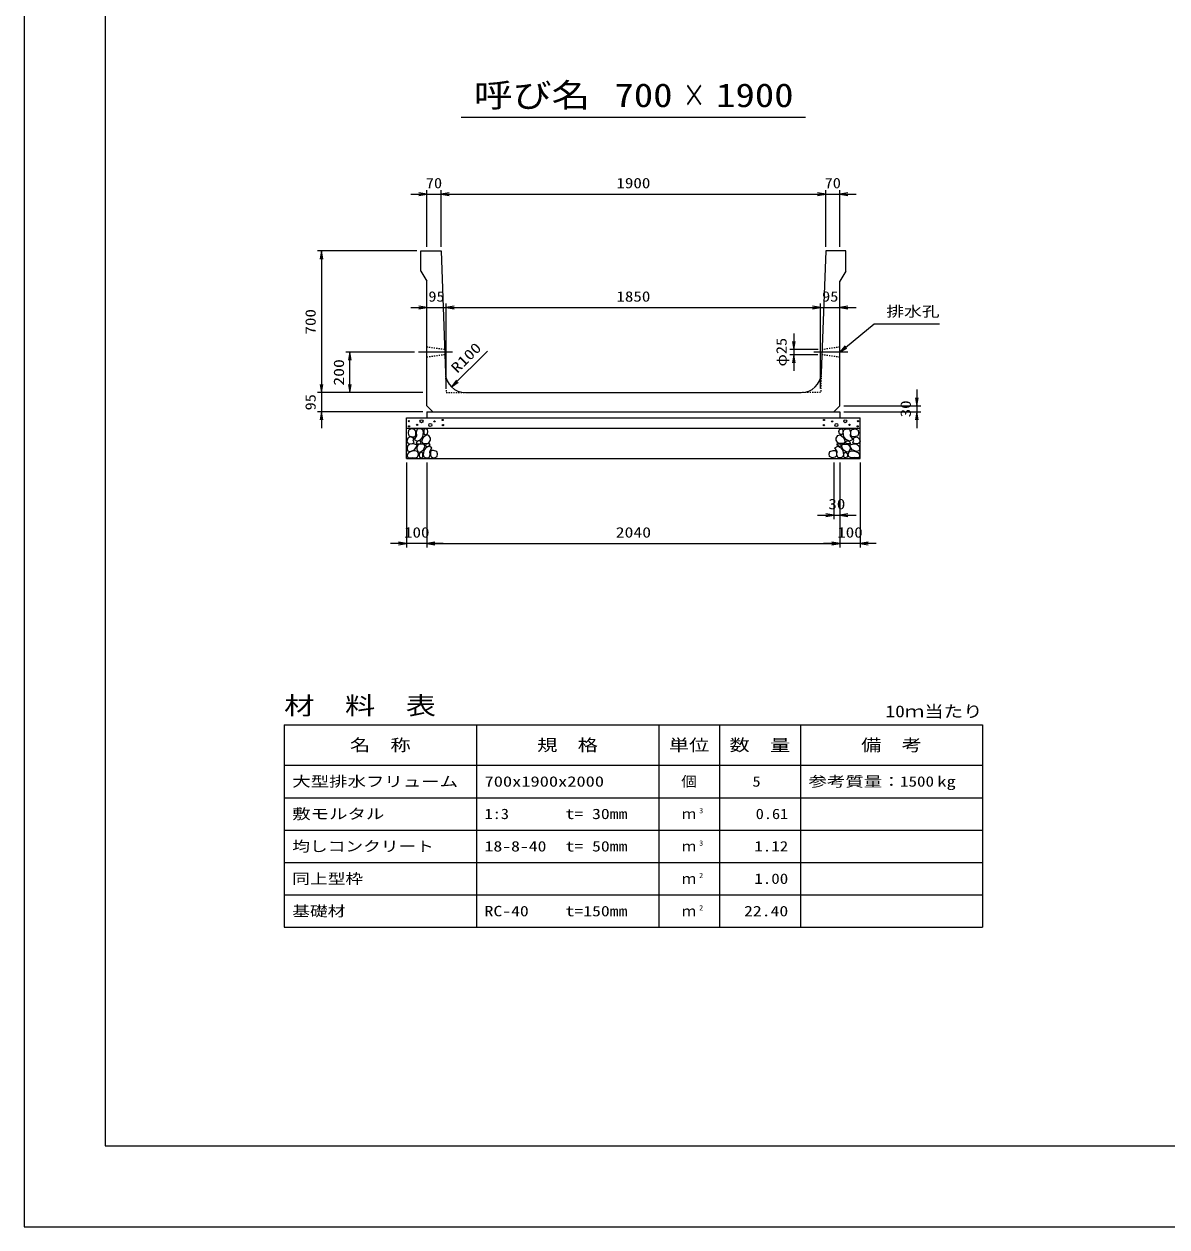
# Model space of a CAD drawing. Units: millimetres at full size. Extents: x 0 to 16820, y 0 to 11880.
# Drawn here: x 0 to 5646, y 0 to 5940 of the extents above; entities that cross this region are included whole.
import ezdxf
from ezdxf.enums import TextEntityAlignment as Align

# ---------------------------------------------------------------- set-up
doc = ezdxf.new("R2010")
doc.units = ezdxf.units.MM
doc.linetypes.add('CHAIN', pattern=[18.5, 12, -1.5, 3.5, -1.5])
doc.linetypes.add('DASHED_SPACED', pattern=[12, 6, -6])
for name, color, linetype, lineweight in [('0_2', 7, 'Continuous', 25), ('D-BMK', 2, 'CHAIN', 25), ('D-DCR-HCHn', 4, 'Continuous', 9), ('D-MTR-FRAM', 7, 'Continuous', 25), ('D-MTR-LINE', 7, 'Continuous', 25), ('D-STR-DIM', 7, 'Continuous', 25), ('D-STR-STRn', 1, 'Continuous', 25), ('D-TTL', 2, 'Continuous', 25), ('D-TTL-TXT', 7, 'Continuous', 25)]:
    doc.layers.add(name, color=color, linetype=linetype, lineweight=lineweight)
doc.layers.add('D-MTR', color=7, linetype='Continuous')
doc.layers.add('D-MTR-TXT', color=7, linetype='Continuous')
doc.styles.add('ＭＳ ゴシック', font='')
doc.styles.get('ＭＳ ゴシック').set_extended_font_data('MS Gothic')

# ---------------------------------------------------------------- blocks, each defined once
blk = doc.blocks.new('open_arrow')
at = {"color": 0, "linetype": 'Continuous', "lineweight": -2}
blk.add_lwpolyline([(7.5, 1.25), (0, 0), (7.5, -1.25)], dxfattribs=at)

msp = doc.modelspace()

# ---------------------------------------------------------------- linework, layer by layer
at = {"layer": '0_2'}
msp.add_lwpolyline([(4030, 4319.775), (4200, 4459.775), (4240, 4459.775), (4522.944, 4459.775)], dxfattribs=at)
at = {"layer": 'D-BMK'}
for p, q in [((2117.006, 4319.775), (1949.149, 4319.775)), ((4069.157, 4320), (3901.3, 4320))]:
    msp.add_line(p, q, dxfattribs=at)
at = {"layer": 'D-DCR-HCHn'}
for points in [[(1928.399, 3938.471), (1912.796, 3941.938), (1898.928, 3935.003), (1897.194, 3919.401), (1900.661, 3907.266), (1917.997, 3902.065), (1930.132, 3902.065), (1935.333, 3910.733), (1935.333, 3929.803)], [(1942.267, 3940.204), (1937.067, 3924.602), (1938.8, 3907.266), (1926.665, 3888.196), (1942.267, 3879.529), (1959.603, 3888.196), (1970.005, 3902.065), (1973.472, 3924.602), (1970.005, 3936.737), (1959.603, 3941.938)], [(1975.206, 3936.737), (1975.206, 3915.934), (1983.874, 3910.733), (1992.542, 3915.934), (1994.275, 3928.069), (1992.542, 3938.471), (1980.407, 3941.938)], [(4044.794, 3936.737), (4044.794, 3915.934), (4036.126, 3910.733), (4027.458, 3915.934), (4025.725, 3928.069), (4027.458, 3938.471), (4039.593, 3941.938)], [(4077.733, 3940.204), (4082.933, 3924.602), (4081.2, 3907.266), (4093.335, 3888.196), (4077.733, 3879.529), (4060.397, 3888.196), (4049.995, 3902.065), (4046.528, 3924.602), (4049.995, 3936.737), (4060.397, 3941.938)], [(4091.601, 3938.471), (4107.204, 3941.938), (4121.072, 3935.003), (4122.806, 3919.401), (4119.339, 3907.266), (4102.003, 3902.065), (4089.868, 3902.065), (4084.667, 3910.733), (4084.667, 3929.803)], [(1895.46, 3895.131), (1890.26, 3879.529), (1897.194, 3869.127), (1914.53, 3867.393), (1926.366, 3872.475), (1921.464, 3884.729), (1924.932, 3891.664), (1917.997, 3898.598), (1907.596, 3902.065)], [(1928.366, 3837.532), (1941.208, 3856.794), (1939.603, 3861.609), (1921.946, 3866.425), (1905.894, 3864.82), (1894.658, 3855.189), (1893.052, 3843.952), (1894.658, 3832.716), (1907.499, 3829.506)], [(1945.735, 3879.529), (1937.067, 3872.594), (1940.534, 3867.393), (1952.669, 3867.393), (1957.87, 3869.127), (1961.337, 3876.061), (1956.136, 3881.262)], [(1973.311, 3837.532), (1981.337, 3856.794), (1974.916, 3864.82), (1955.654, 3864.82), (1947.628, 3861.609), (1939.603, 3850.373), (1939.603, 3840.742), (1947.628, 3827.901), (1957.259, 3826.295)], [(1971.739, 3898.598), (1963.071, 3877.795), (1970.005, 3869.127), (1990.808, 3869.127), (1999.476, 3872.594), (2008.144, 3884.729), (2008.144, 3895.131), (1999.476, 3909), (1989.074, 3910.733)], [(1997.389, 3855.189), (2005.415, 3861.609), (2002.204, 3866.425), (1990.968, 3866.425), (1986.153, 3864.82), (1982.942, 3858.399), (1987.758, 3853.583)], [(4048.261, 3898.598), (4056.929, 3877.795), (4049.995, 3869.127), (4029.192, 3869.127), (4020.524, 3872.594), (4011.856, 3884.729), (4011.856, 3895.131), (4020.524, 3909), (4030.926, 3910.733)], [(4022.611, 3855.189), (4014.585, 3861.609), (4017.796, 3866.425), (4029.032, 3866.425), (4033.847, 3864.82), (4037.058, 3858.399), (4032.242, 3853.583)], [(4046.689, 3837.532), (4038.663, 3856.794), (4045.084, 3864.82), (4064.346, 3864.82), (4072.372, 3861.609), (4080.397, 3850.373), (4080.397, 3840.742), (4072.372, 3827.901), (4062.741, 3826.295)], [(4074.265, 3879.529), (4082.933, 3872.594), (4079.466, 3867.393), (4067.331, 3867.393), (4062.13, 3869.127), (4058.663, 3876.061), (4063.864, 3881.262)], [(4091.634, 3837.532), (4078.792, 3856.794), (4080.397, 3861.609), (4098.054, 3866.425), (4114.106, 3864.82), (4125.342, 3855.189), (4126.948, 3843.952), (4125.342, 3832.716), (4112.501, 3829.506)], [(4124.54, 3895.131), (4129.74, 3879.529), (4122.806, 3869.127), (4105.47, 3867.393), (4093.634, 3872.475), (4098.536, 3884.729), (4095.068, 3891.664), (4102.003, 3898.598), (4112.404, 3902.065)], [(1934.787, 3797.402), (1946.023, 3802.218), (1949.234, 3818.27), (1942.813, 3829.506), (1931.577, 3832.716), (1917.13, 3831.111), (1901.078, 3824.69), (1893.052, 3815.059), (1893.052, 3803.823), (1897.868, 3797.402), (1917.13, 3799.007)], [(1970.101, 3802.218), (1970.101, 3821.48), (1962.075, 3826.295), (1954.049, 3821.48), (1952.444, 3810.244), (1954.049, 3800.613), (1965.285, 3797.402)], [(2000.599, 3799.007), (2005.415, 3813.454), (2003.81, 3829.506), (2015.046, 3847.163), (2000.599, 3855.189), (1984.548, 3847.163), (1974.916, 3834.321), (1971.706, 3813.454), (1974.916, 3802.218), (1984.548, 3797.402)], [(2013.441, 3800.613), (2027.887, 3797.402), (2040.729, 3803.823), (2042.334, 3818.27), (2039.124, 3829.506), (2023.072, 3834.321), (2011.836, 3834.321), (2007.02, 3826.295), (2007.02, 3808.638)], [(4006.559, 3800.613), (3992.113, 3797.402), (3979.271, 3803.823), (3977.666, 3818.27), (3980.876, 3829.506), (3996.928, 3834.321), (4008.164, 3834.321), (4012.98, 3826.295), (4012.98, 3808.638)], [(4019.401, 3799.007), (4014.585, 3813.454), (4016.19, 3829.506), (4004.954, 3847.163), (4019.401, 3855.189), (4035.452, 3847.163), (4045.084, 3834.321), (4048.294, 3813.454), (4045.084, 3802.218), (4035.452, 3797.402)], [(4049.899, 3802.218), (4049.899, 3821.48), (4057.925, 3826.295), (4065.951, 3821.48), (4067.556, 3810.244), (4065.951, 3800.613), (4054.715, 3797.402)], [(4085.213, 3797.402), (4073.977, 3802.218), (4070.766, 3818.27), (4077.187, 3829.506), (4088.423, 3832.716), (4102.87, 3831.111), (4118.922, 3824.69), (4126.948, 3815.059), (4126.948, 3803.823), (4122.132, 3797.402), (4102.87, 3799.007)]]:
    msp.add_lwpolyline(points, close=True, dxfattribs=at)
for centre, radius in [((1900.727, 3978.73), 3), ((1963.336, 3978.73), 7.5), ((2027.708, 3977.939), 3), ((2068.131, 3984.781), 3), ((3951.869, 3984.781), 3), ((3992.292, 3977.939), 3), ((4056.664, 3978.73), 7.5), ((4119.273, 3978.73), 3), ((1901.869, 3953.685), 3), ((1942.292, 3960.527), 3), ((2006.664, 3959.736), 7.5), ((2069.273, 3959.736), 3), ((3950.727, 3959.736), 3), ((4013.336, 3959.736), 7.5), ((4077.708, 3960.527), 3), ((4118.131, 3953.685), 3)]:
    msp.add_circle(centre, radius, dxfattribs=at)
at = {"layer": 'D-MTR-FRAM'}
for p, q in [((1285, 2479.775), (4735, 2479.775)), ((1285, 2479.775), (1285, 1479.775)), ((4735, 2479.775), (4735, 1479.775)), ((1285, 1479.775), (4735, 1479.775))]:
    msp.add_line(p, q, dxfattribs=at)
at = {"layer": 'D-MTR-LINE'}
for p, q in [((2235, 2479.775), (2235, 1479.775)), ((3135, 2479.775), (3135, 1479.775)), ((3435, 2479.775), (3435, 1479.775)), ((3835, 2479.775), (3835, 1479.775)), ((1285, 2279.775), (4735, 2279.775)), ((1285, 2119.775), (4735, 2119.775)), ((1285, 1959.775), (4735, 1959.775)), ((1285, 1799.775), (4735, 1799.775)), ((1285, 1639.775), (4735, 1639.775))]:
    msp.add_line(p, q, dxfattribs=at)
at = {"layer": 'D-STR-DIM'}
for p, q in [((1990, 4839.775), (1990, 5119.775)), ((2060, 4839.775), (2060, 5119.775)), ((2060, 4839.775), (2060, 5119.775)), ((3960, 4839.775), (3960, 5119.775)), ((3960, 4839.775), (3960, 5119.775)), ((4030, 4839.775), (4030, 5119.775)), ((1910, 5099.775), (2140, 5099.775)), ((2060, 5099.775), (3960, 5099.775)), ((3880, 5099.775), (4110, 5099.775)), ((1940, 4819.775), (1450, 4819.775)), ((1470, 4819.775), (1470, 4119.775)), ((1910, 4539.775), (2165, 4539.775)), ((2085, 4139.775), (2085, 4559.775)), ((2085, 4139.775), (2085, 4559.775)), ((2085, 4539.775), (3935, 4539.775)), ((3855, 4539.775), (4110, 4539.775)), ((3935, 4139.775), (3935, 4559.775)), ((3935, 4139.775), (3935, 4559.775)), ((3802.143, 4412.275), (3802.143, 4227.275)), ((1929.149, 4319.775), (1590, 4319.775)), ((1610, 4119.775), (1610, 4319.775)), ((2112.055, 4147.814), (2288.832, 4324.59)), ((3922.589, 4332.275), (3782.143, 4332.275)), ((3921.696, 4307.275), (3782.143, 4307.275)), ((1470, 4199.775), (1470, 3944.775)), ((1970, 4119.775), (1450, 4119.775)), ((1970, 4119.775), (1450, 4119.775)), ((1970, 4119.775), (1590, 4119.775)), ((4410, 4134.775), (4410, 3944.775)), ((4050, 4054.775), (4430, 4054.775)), ((1970, 4024.775), (1450, 4024.775)), ((4050, 4024.775), (4430, 4024.775)), ((1890, 3774.775), (1890, 3354.775)), ((1990, 3774.775), (1990, 3354.775)), ((1990, 3774.775), (1990, 3354.775)), ((4000, 3774.775), (4000, 3494.775)), ((4030, 3774.775), (4030, 3354.775)), ((4030, 3774.775), (4030, 3354.775)), ((4030, 3774.775), (4030, 3494.775)), ((4130, 3774.775), (4130, 3354.775)), ((3920, 3514.775), (4110, 3514.775)), ((2070, 3374.775), (1810, 3374.775)), ((1990, 3374.775), (4030, 3374.775)), ((4210, 3374.775), (3950, 3374.775))]:
    msp.add_line(p, q, dxfattribs=at)
at = {"layer": 'D-STR-STRn'}
for p, q in [((1960, 4819.775), (2060, 4819.775)), ((1960, 4719.775), (1960, 4819.775)), ((2060, 4819.775), (2081.556, 4216.206)), ((3960, 4819.775), (3938.444, 4216.206)), ((4060, 4819.775), (3960, 4819.775)), ((4060, 4719.775), (4060, 4819.775)), ((1960, 4719.775), (1990, 4669.775)), ((4060, 4719.775), (4030, 4669.775)), ((1990, 4054.775), (1990, 4669.775)), ((4030, 4054.775), (4030, 4669.775)), ((2181.492, 4119.775), (3838.508, 4119.775)), ((1990, 4054.775), (2020, 4024.775)), ((4030, 4054.775), (4000, 4024.775)), ((1890, 3794.775), (1890, 3994.775)), ((1890, 3994.775), (4130, 3994.775)), ((1990, 4024.775), (4030, 4024.775)), ((1990, 4024.775), (1990, 3994.775)), ((4030, 4024.775), (4030, 3994.775)), ((4130, 3794.775), (4130, 3994.775)), ((1890, 3944.775), (4130, 3944.775)), ((1890, 3794.775), (4130, 3794.775))]:
    msp.add_line(p, q, dxfattribs=at)
at = {"layer": 'D-STR-STRn', "color": 2, "linetype": 'DASHED_SPACED'}
for p, q in [((2077.411, 4332.275), (1990, 4344.775)), ((4030, 4344.775), (3942.589, 4332.275)), ((2078.304, 4307.275), (1990, 4294.775)), ((4030, 4294.775), (3941.696, 4307.275)), ((2081.556, 4216.206), (2085, 4119.775)), ((3938.444, 4216.206), (3935, 4119.775)), ((2085, 4119.775), (2181.492, 4119.775)), ((3935, 4119.775), (3838.508, 4119.775))]:
    msp.add_line(p, q, dxfattribs=at)
at = {"layer": 'D-STR-STRn'}
for centre, start, end in [((2181.492, 4219.775), 182.04541, 270), ((3838.508, 4219.775), 270, 357.95459)]:
    msp.add_arc(centre, 100, start, end, dxfattribs=at)
at = {"layer": 'D-TTL'}
for points in [[(0, 0), (16820, 0), (16820, 11880), (0, 11880)], [(400, 400), (16420, 400), (16420, 11480), (400, 11480)]]:
    msp.add_lwpolyline(points, close=True, dxfattribs=at)
at = {"layer": 'D-TTL-TXT'}
msp.add_line((2160, 5479.775), (3860, 5479.775), dxfattribs=at)

# ---------------------------------------------------------------- block references
at = {"layer": '0_2', "xscale": 5.33, "yscale": 5.33, "rotation": 39.5}
msp.add_blockref('open_arrow', (4030, 4319.775), dxfattribs=at)
at = {"layer": 'D-STR-DIM', "xscale": 5.33, "yscale": 5.33}
for p, rotation in [((1990, 5099.775), 180), ((3960, 5099.775), 180), ((3960, 5099.775), 180), ((1470, 4819.775), 270), ((1990, 4539.775), 180), ((3935, 4539.775), 180), ((3935, 4539.775), 180), ((3802.143, 4332.275), 90), ((1610, 4319.775), 270), ((3802.143, 4307.275), 270), ((1470, 4119.775), 90), ((1470, 4119.775), 90), ((1610, 4119.775), 90), ((2112.055, 4147.814), 45), ((4410, 4054.775), 90), ((1470, 4024.775), 270), ((4410, 4024.775), 270), ((4000, 3514.775), 180), ((1890, 3374.775), 180), ((4030, 3374.775), 180), ((4030, 3374.775), 180)]:
    msp.add_blockref('open_arrow', p, dxfattribs=dict(at, rotation=rotation))
for p in [(2060, 5099.775), (2060, 5099.775), (4030, 5099.775), (2085, 4539.775), (2085, 4539.775), (4030, 4539.775), (4030, 3514.775), (1990, 3374.775), (1990, 3374.775), (4130, 3374.775)]:
    msp.add_blockref('open_arrow', p, dxfattribs=at)

# ---------------------------------------------------------------- texts
at = {"layer": '0_2', "style": 'ＭＳ ゴシック', "width": 1.25}
msp.add_text('排水孔', height=51.32, dxfattribs=at).set_placement((4260, 4479.775), align=Align.BOTTOM_LEFT)
at = {"layer": 'D-MTR', "style": 'ＭＳ ゴシック', "width": 1.25}
msp.add_text('材\u3000料\u3000表', height=87.98, dxfattribs=at).set_placement((1285, 2503.775), align=Align.BOTTOM_LEFT)
at = {"layer": 'D-MTR', "style": 'ＭＳ ゴシック', "width": 1.2}
msp.add_text('10ｍ当たり', height=58.65, dxfattribs=at).set_placement((4735, 2499.108), align=Align.BOTTOM_RIGHT)
at = {"layer": 'D-MTR-TXT', "style": 'ＭＳ ゴシック'}
for s, height, width, p in [('名\u3000称', 58.65, 1.25, (1760, 2379.775)), ('規\u3000格', 58.65, 1.25, (2685, 2379.775)), ('単位', 58.65, 1.25, (3285, 2379.775)), ('数\u3000量', 58.65, 1.25, (3635, 2379.775)), ('備\u3000考', 58.65, 1.25, (4285, 2379.775)), ('個', 51.32, 1.1, (3285, 2199.775))]:
    msp.add_text(s, height=height, dxfattribs=dict(at, width=width)).set_placement(p, align=Align.MIDDLE_CENTER)
for s, width, p in [('大型排水フリューム', 1.3, (1325, 2199.775)), ('700x1900x2000', 1.3, (2275, 2199.775)), ('参考質量：    kg', 1.3, (3875, 2199.775)), ('敷モルタル', 1.3, (1325, 2039.775)), ('1:3', 1.15, (2275, 2039.775)), ('t= 30mm', 1.25, (2675, 2039.775)), ('均しコンクリート', 1.25, (1325, 1879.775)), ('18-8-40', 1.25, (2275, 1879.775)), ('t= 50mm', 1.25, (2675, 1879.775)), ('同上型枠', 1.25, (1325, 1719.775)), ('基礎材', 1.25, (1325, 1559.775)), ('RC-40', 1.25, (2275, 1559.775)), ('t=150mm', 1.25, (2675, 1559.775))]:
    msp.add_text(s, height=51.32, dxfattribs=dict(at, width=width)).set_placement(p, align=Align.MIDDLE_LEFT)
for s, width, p in [('5', 1.15, (3638.553, 2199.775)), ('1500', 1.2, (4495, 2199.775)), ('0.61', 1.15, (3775, 2039.775)), ('1.12', 1.2, (3775, 1879.775)), ('1.00', 1.2, (3775, 1719.775)), ('22.40', 1.25, (3775, 1559.775))]:
    msp.add_text(s, height=51.32, dxfattribs=dict(at, width=width)).set_placement(p, align=Align.MIDDLE_RIGHT)
for p in [(3285, 2039.775), (3285, 1879.775), (3285, 1719.775), (3285, 1559.775)]:
    msp.add_text('ｍ', height=51.32, dxfattribs=at).set_placement(p, align=Align.MIDDLE_CENTER)
at = {"layer": 'D-MTR-TXT', "style": 'ＭＳ ゴシック', "width": 1.15}
for s, p in [('3', (3335, 2035.108)), ('3', (3335, 1875.108)), ('2', (3335, 1715.108)), ('2', (3335, 1555.108))]:
    msp.add_text(s, height=25.66, dxfattribs=at).set_placement(p, align=Align.BOTTOM_LEFT)
at = {"layer": 'D-STR-DIM', "style": 'ＭＳ ゴシック'}
for s, width, p in [('70', 1.15, (2025, 5154.775)), ('1900', 1.2, (3010, 5154.775)), ('70', 1.15, (3995, 5154.775)), ('95', 1.15, (2037.5, 4594.775)), ('1850', 1.2, (3010, 4594.775)), ('95', 1.15, (3982.5, 4594.775)), ('30', 1.2, (4015, 3569.775)), ('100', 1.2, (1940, 3429.775)), ('2040', 1.25, (3010, 3429.775)), ('100', 1.2, (4080, 3429.775))]:
    msp.add_text(s, height=51.32, dxfattribs=dict(at, width=width)).set_placement(p, align=Align.MIDDLE_CENTER)
for s, width, p in [('700', 1.2, (1415, 4469.775)), ('φ25', 1.15, (3741.458, 4319.775)), ('200', 1.25, (1555, 4219.775)), ('95', 1.15, (1415, 4072.275)), ('30', 1.2, (4355, 4039.775))]:
    msp.add_text(s, height=51.32, rotation=90, dxfattribs=dict(at, width=width)).set_placement(p, align=Align.MIDDLE_CENTER)
at = {"layer": 'D-STR-DIM', "style": 'ＭＳ ゴシック', "width": 1.25}
msp.add_text('R100', height=51.32, rotation=45, dxfattribs=at).set_placement((2150.995, 4201.839), align=Align.BOTTOM_LEFT)
at = {"layer": 'D-TTL-TXT', "style": 'ＭＳ ゴシック'}
for s, width, p in [('呼び名', 1.2, (2510, 5494.775)), ('700', 1.2, (3060, 5494.775)), ('1900', 1.2, (3610, 5494.775)), ('×', 0.7, (3310, 5494.775))]:
    msp.add_text(s, height=117.3, dxfattribs=dict(at, width=width)).set_placement(p, align=Align.BOTTOM_CENTER)

doc.saveas('drawing.dxf')
